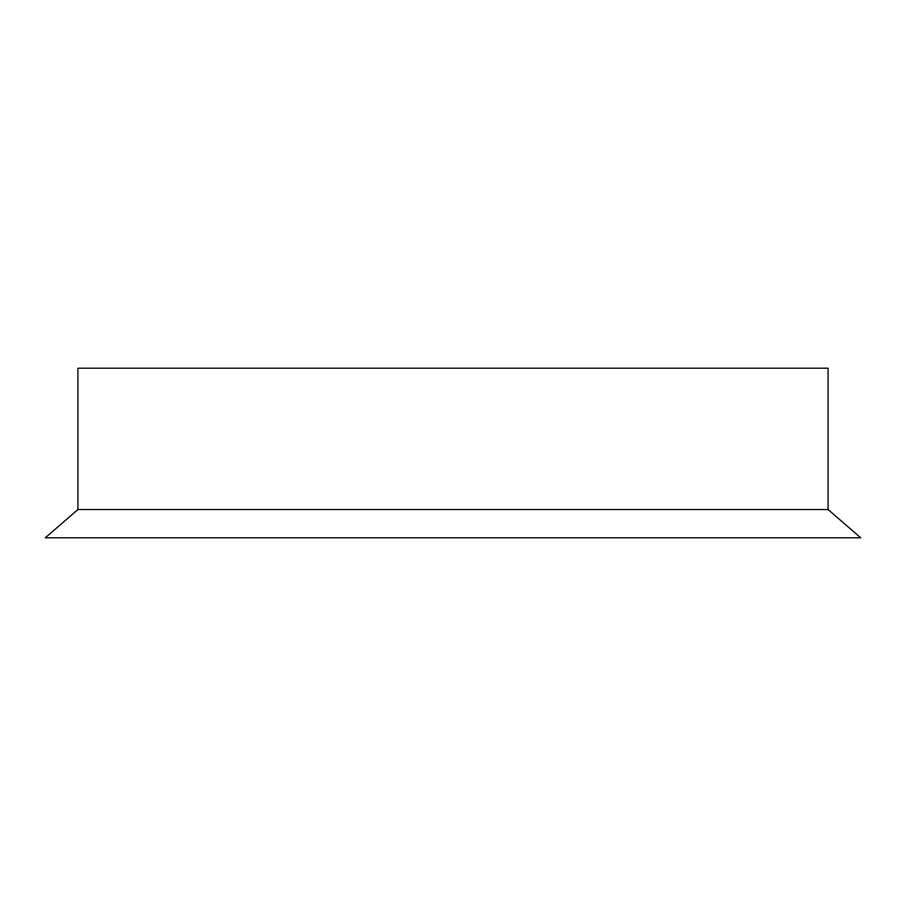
<?xml version="1.0" encoding="UTF-8"?>
<svg xmlns="http://www.w3.org/2000/svg" width="906" height="906" viewBox="0 0 906 906"><rect width="100%" height="100%" fill="white"/><g stroke="black" fill="none" stroke-linecap="round" stroke-linejoin="round"><path stroke-width="1.36" d="M77.916 509.534L45.3 537.802L860.7 537.802L828.084 509.534L77.916 509.534L77.916 368.198L828.084 368.198L828.084 509.534"/></g></svg>
